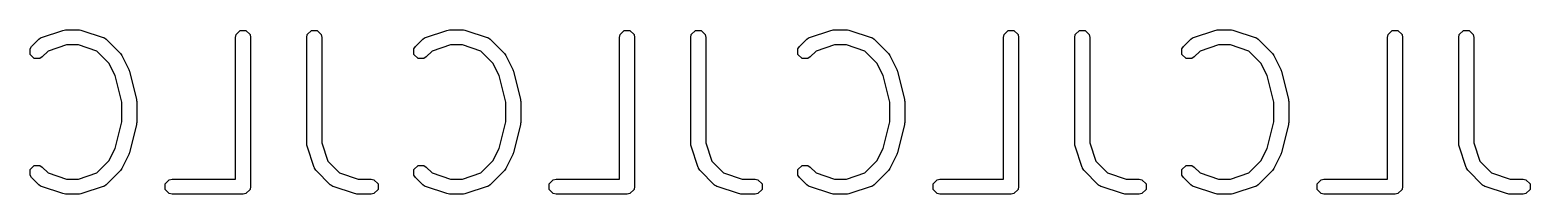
# Model space of a CAD drawing. Extents: x 126 to 207.7, y -101.2 to -82.
# Drawn here: x 149 to 159.05, y -97.26 to -96.16 of the extents above; entities that cross this region are included whole.
import ezdxf

# ---------------------------------------------------------------- set-up
doc = ezdxf.new("R2010")
doc.units = 0
doc.layers.add('BLACK', color=7, linetype='CONTINUOUS')

msp = doc.modelspace()

# ---------------------------------------------------------------- linework, layer by layer
at = {"layer": 'BLACK', "linetype": 'CONTINUOUS'}
for p, q in [((149.012263, -96.267302), (149.059881, -96.219683)), ((149.059881, -96.219683), (149.061963, -96.218291)), ((149.061963, -96.218291), (149.062477, -96.217265)), ((149.062477, -96.217265), (149.069435, -96.213298)), ((149.069435, -96.213298), (149.076102, -96.208844)), ((149.076102, -96.208844), (149.077251, -96.208844)), ((149.077251, -96.208844), (149.079426, -96.207604)), ((149.079426, -96.207604), (149.222282, -96.159985)), ((149.222282, -96.159985), (149.230232, -96.158982)), ((149.230232, -96.158982), (149.238094, -96.157419)), ((149.238094, -96.157419), (149.333332, -96.157419)), ((149.333332, -96.157419), (149.341194, -96.158982)), ((149.341194, -96.158982), (149.349143, -96.159985)), ((149.349143, -96.159985), (149.492, -96.207604)), ((149.492, -96.207604), (149.494175, -96.208844)), ((149.494175, -96.208844), (149.495323, -96.208844)), ((149.495323, -96.208844), (149.501987, -96.213297)), ((149.501987, -96.213297), (149.508948, -96.217265)), ((149.508948, -96.217265), (149.509461, -96.218291)), ((149.509461, -96.218291), (149.511544, -96.219683)), ((149.511544, -96.219683), (149.606782, -96.314921)), ((150.37857, -96.207419), (150.382376, -96.188285)), ((150.37857, -97.157419), (150.37857, -96.207419)), ((150.382376, -96.188285), (150.409436, -96.161225)), ((150.409436, -96.161225), (150.447704, -96.161225)), ((150.447704, -96.161225), (150.474764, -96.188285)), ((150.474764, -96.188285), (150.47857, -96.207419)), ((150.47857, -96.207419), (150.47857, -97.207419)), ((150.854761, -96.207419), (150.858567, -96.188285)), ((150.854761, -96.921704), (150.854761, -96.207419)), ((150.858567, -96.188285), (150.885627, -96.161225)), ((150.885627, -96.161225), (150.923895, -96.161225)), ((150.923895, -96.161225), (150.950955, -96.188285)), ((150.950955, -96.188285), (150.954761, -96.207419)), ((150.954761, -96.207419), (150.954761, -96.91359)), ((151.583692, -96.267302), (151.63131, -96.219683)), ((151.63131, -96.219683), (151.633392, -96.218291)), ((151.633392, -96.218291), (151.633906, -96.217265)), ((151.633906, -96.217265), (151.640864, -96.213298)), ((151.640864, -96.213298), (151.647531, -96.208844)), ((151.647531, -96.208844), (151.64868, -96.208844)), ((151.64868, -96.208844), (151.650855, -96.207604)), ((151.650855, -96.207604), (151.793711, -96.159985)), ((151.793711, -96.159985), (151.801661, -96.158982)), ((151.801661, -96.158982), (151.809523, -96.157419)), ((151.809523, -96.157419), (151.904761, -96.157419)), ((151.904761, -96.157419), (151.912623, -96.158982)), ((151.912623, -96.158982), (151.920572, -96.159985)), ((151.920572, -96.159985), (152.063429, -96.207604)), ((152.063429, -96.207604), (152.065604, -96.208844)), ((152.065604, -96.208844), (152.066752, -96.208844)), ((152.066752, -96.208844), (152.073416, -96.213297)), ((152.073416, -96.213297), (152.080377, -96.217265)), ((152.080377, -96.217265), (152.08089, -96.218291)), ((152.08089, -96.218291), (152.082973, -96.219683)), ((152.082973, -96.219683), (152.178211, -96.314921)), ((152.949999, -96.207419), (152.953805, -96.188285)), ((152.949999, -97.157419), (152.949999, -96.207419)), ((152.953805, -96.188285), (152.980865, -96.161225)), ((152.980865, -96.161225), (153.019133, -96.161225)), ((153.019133, -96.161225), (153.046193, -96.188285)), ((153.046193, -96.188285), (153.049999, -96.207419)), ((153.049999, -96.207419), (153.049999, -97.207419)), ((153.42619, -96.207419), (153.429996, -96.188285)), ((153.42619, -96.921704), (153.42619, -96.207419)), ((153.429996, -96.188285), (153.457056, -96.161225)), ((153.457056, -96.161225), (153.495324, -96.161225)), ((153.495324, -96.161225), (153.522384, -96.188285)), ((153.522384, -96.188285), (153.52619, -96.207419)), ((153.52619, -96.207419), (153.52619, -96.91359)), ((154.155121, -96.267302), (154.202739, -96.219683)), ((154.202739, -96.219683), (154.204821, -96.218291)), ((154.204821, -96.218291), (154.205335, -96.217265)), ((154.205335, -96.217265), (154.212293, -96.213298)), ((154.212293, -96.213298), (154.21896, -96.208844)), ((154.21896, -96.208844), (154.220109, -96.208844)), ((154.220109, -96.208844), (154.222284, -96.207604)), ((154.222284, -96.207604), (154.36514, -96.159985)), ((154.36514, -96.159985), (154.37309, -96.158982)), ((154.37309, -96.158982), (154.380952, -96.157419)), ((154.380952, -96.157419), (154.47619, -96.157419)), ((154.47619, -96.157419), (154.484052, -96.158982)), ((154.484052, -96.158982), (154.492001, -96.159985)), ((154.492001, -96.159985), (154.634858, -96.207604)), ((154.634858, -96.207604), (154.637033, -96.208844)), ((154.637033, -96.208844), (154.638181, -96.208844)), ((154.638181, -96.208844), (154.644845, -96.213297)), ((154.644845, -96.213297), (154.651806, -96.217265)), ((154.651806, -96.217265), (154.652319, -96.218291)), ((154.652319, -96.218291), (154.654402, -96.219683)), ((154.654402, -96.219683), (154.74964, -96.314921)), ((155.521428, -96.207419), (155.525234, -96.188285)), ((155.521428, -97.157419), (155.521428, -96.207419)), ((155.525234, -96.188285), (155.552294, -96.161225)), ((155.552294, -96.161225), (155.590562, -96.161225)), ((155.590562, -96.161225), (155.617622, -96.188285)), ((155.617622, -96.188285), (155.621428, -96.207419)), ((155.621428, -96.207419), (155.621428, -97.207419)), ((155.997619, -96.207419), (156.001425, -96.188285)), ((155.997619, -96.921704), (155.997619, -96.207419)), ((156.001425, -96.188285), (156.028485, -96.161225)), ((156.028485, -96.161225), (156.066753, -96.161225)), ((156.066753, -96.161225), (156.093813, -96.188285)), ((156.093813, -96.188285), (156.097619, -96.207419)), ((156.097619, -96.207419), (156.097619, -96.91359)), ((156.72655, -96.267302), (156.774168, -96.219683)), ((156.774168, -96.219683), (156.77625, -96.218291)), ((156.77625, -96.218291), (156.776764, -96.217265)), ((156.776764, -96.217265), (156.783722, -96.213298)), ((156.783722, -96.213298), (156.790389, -96.208844)), ((156.790389, -96.208844), (156.791538, -96.208844)), ((156.791538, -96.208844), (156.793713, -96.207604)), ((156.793713, -96.207604), (156.936569, -96.159985)), ((156.936569, -96.159985), (156.944519, -96.158982)), ((156.944519, -96.158982), (156.952381, -96.157419)), ((156.952381, -96.157419), (157.047619, -96.157419)), ((157.047619, -96.157419), (157.055481, -96.158982)), ((157.055481, -96.158982), (157.06343, -96.159985)), ((157.06343, -96.159985), (157.206287, -96.207604)), ((157.206287, -96.207604), (157.208462, -96.208844)), ((157.208462, -96.208844), (157.20961, -96.208844)), ((157.20961, -96.208844), (157.216274, -96.213297)), ((157.216274, -96.213297), (157.223235, -96.217265)), ((157.223235, -96.217265), (157.223748, -96.218291)), ((157.223748, -96.218291), (157.225831, -96.219683)), ((157.225831, -96.219683), (157.321069, -96.314921)), ((158.092857, -96.207419), (158.096663, -96.188285)), ((158.092857, -97.157419), (158.092857, -96.207419)), ((158.096663, -96.188285), (158.123723, -96.161225)), ((158.123723, -96.161225), (158.161991, -96.161225)), ((158.161991, -96.161225), (158.189051, -96.188285)), ((158.189051, -96.188285), (158.192857, -96.207419)), ((158.192857, -96.207419), (158.192857, -97.207419)), ((158.569048, -96.207419), (158.572854, -96.188285)), ((158.569048, -96.921704), (158.569048, -96.207419)), ((158.572854, -96.188285), (158.599914, -96.161225)), ((158.599914, -96.161225), (158.638182, -96.161225)), ((158.638182, -96.161225), (158.665242, -96.188285)), ((158.665242, -96.188285), (158.669048, -96.207419)), ((158.669048, -96.207419), (158.669048, -96.91359)), ((149.001424, -96.283523), (149.012263, -96.267302)), ((149.001424, -96.321791), (149.001424, -96.283523)), ((149.028484, -96.348851), (149.001424, -96.321791)), ((149.122246, -96.298739), (149.082973, -96.338012)), ((149.246207, -96.257419), (149.122246, -96.298739)), ((149.325219, -96.257419), (149.246207, -96.257419)), ((149.44918, -96.298739), (149.325219, -96.257419)), ((149.530333, -96.379892), (149.44918, -96.298739)), ((149.606782, -96.314921), (149.611232, -96.32158)), ((149.611232, -96.32158), (149.616148, -96.327915)), ((149.616148, -96.327915), (149.663767, -96.423153)), ((151.572853, -96.283523), (151.583692, -96.267302)), ((151.572853, -96.321791), (151.572853, -96.283523)), ((151.599913, -96.348851), (151.572853, -96.321791)), ((151.693675, -96.298739), (151.654402, -96.338012)), ((151.817636, -96.257419), (151.693675, -96.298739)), ((151.896648, -96.257419), (151.817636, -96.257419)), ((152.020609, -96.298739), (151.896648, -96.257419)), ((152.101762, -96.379892), (152.020609, -96.298739)), ((152.178211, -96.314921), (152.182661, -96.32158)), ((152.182661, -96.32158), (152.187577, -96.327915)), ((152.187577, -96.327915), (152.235196, -96.423153)), ((154.144282, -96.283523), (154.155121, -96.267302)), ((154.144282, -96.321791), (154.144282, -96.283523)), ((154.171342, -96.348851), (154.144282, -96.321791)), ((154.265104, -96.298739), (154.225831, -96.338012)), ((154.389065, -96.257419), (154.265104, -96.298739)), ((154.468077, -96.257419), (154.389065, -96.257419)), ((154.592038, -96.298739), (154.468077, -96.257419)), ((154.673191, -96.379892), (154.592038, -96.298739)), ((154.74964, -96.314921), (154.75409, -96.32158)), ((154.75409, -96.32158), (154.759006, -96.327915)), ((154.759006, -96.327915), (154.806625, -96.423153)), ((156.715711, -96.283523), (156.72655, -96.267302)), ((156.715711, -96.321791), (156.715711, -96.283523)), ((156.742771, -96.348851), (156.715711, -96.321791)), ((156.836533, -96.298739), (156.79726, -96.338012)), ((156.960494, -96.257419), (156.836533, -96.298739)), ((157.039506, -96.257419), (156.960494, -96.257419)), ((157.163467, -96.298739), (157.039506, -96.257419)), ((157.24462, -96.379892), (157.163467, -96.298739)), ((157.321069, -96.314921), (157.325519, -96.32158)), ((157.325519, -96.32158), (157.330435, -96.327915)), ((157.330435, -96.327915), (157.378054, -96.423153)), ((149.066752, -96.348851), (149.028484, -96.348851)), ((149.082973, -96.338012), (149.066752, -96.348851)), ((149.57187, -96.462966), (149.530333, -96.379892)), ((149.663767, -96.423153), (149.665213, -96.428434)), ((149.665213, -96.428434), (149.667553, -96.433387)), ((151.638181, -96.348851), (151.599913, -96.348851)), ((151.654402, -96.338012), (151.638181, -96.348851)), ((152.143299, -96.462966), (152.101762, -96.379892)), ((152.235196, -96.423153), (152.236642, -96.428434)), ((152.236642, -96.428434), (152.238982, -96.433387)), ((154.20961, -96.348851), (154.171342, -96.348851)), ((154.225831, -96.338012), (154.20961, -96.348851)), ((154.714728, -96.462966), (154.673191, -96.379892)), ((154.806625, -96.423153), (154.808071, -96.428434)), ((154.808071, -96.428434), (154.810411, -96.433387)), ((156.781039, -96.348851), (156.742771, -96.348851)), ((156.79726, -96.338012), (156.781039, -96.348851)), ((157.286157, -96.462966), (157.24462, -96.379892)), ((157.378054, -96.423153), (157.3795, -96.428434)), ((157.3795, -96.428434), (157.38184, -96.433387)), ((149.616665, -96.642145), (149.57187, -96.462966)), ((149.667553, -96.433387), (149.715172, -96.623863)), ((152.188094, -96.642145), (152.143299, -96.462966)), ((152.238982, -96.433387), (152.286601, -96.623863)), ((154.759523, -96.642145), (154.714728, -96.462966)), ((154.810411, -96.433387), (154.85803, -96.623863)), ((157.330952, -96.642145), (157.286157, -96.462966)), ((157.38184, -96.433387), (157.429459, -96.623863)), ((149.715172, -96.623863), (149.715469, -96.62998)), ((149.715469, -96.62998), (149.716665, -96.63599)), ((152.286601, -96.623863), (152.286898, -96.62998)), ((152.286898, -96.62998), (152.288094, -96.63599)), ((154.85803, -96.623863), (154.858327, -96.62998)), ((154.858327, -96.62998), (154.859523, -96.63599)), ((157.429459, -96.623863), (157.429756, -96.62998)), ((157.429756, -96.62998), (157.430952, -96.63599)), ((149.616665, -96.772692), (149.616665, -96.642145)), ((149.716665, -96.63599), (149.716665, -96.778847)), ((152.188094, -96.772692), (152.188094, -96.642145)), ((152.288094, -96.63599), (152.288094, -96.778847)), ((154.759523, -96.772692), (154.759523, -96.642145)), ((154.859523, -96.63599), (154.859523, -96.778847)), ((157.330952, -96.772692), (157.330952, -96.642145)), ((157.430952, -96.63599), (157.430952, -96.778847)), ((149.57187, -96.95187), (149.616665, -96.772692)), ((149.715172, -96.790974), (149.667553, -96.98145)), ((149.715469, -96.784856), (149.715172, -96.790974)), ((149.716665, -96.778847), (149.715469, -96.784856)), ((152.143299, -96.95187), (152.188094, -96.772692)), ((152.286601, -96.790974), (152.238982, -96.98145)), ((152.286898, -96.784856), (152.286601, -96.790974)), ((152.288094, -96.778847), (152.286898, -96.784856)), ((154.714728, -96.95187), (154.759523, -96.772692)), ((154.85803, -96.790974), (154.810411, -96.98145)), ((154.858327, -96.784856), (154.85803, -96.790974)), ((154.859523, -96.778847), (154.858327, -96.784856)), ((157.286157, -96.95187), (157.330952, -96.772692)), ((157.429459, -96.790974), (157.38184, -96.98145)), ((157.429756, -96.784856), (157.429459, -96.790974)), ((157.430952, -96.778847), (157.429756, -96.784856)), ((150.856324, -96.929566), (150.854761, -96.921704)), ((150.857327, -96.937515), (150.856324, -96.929566)), ((150.954761, -96.91359), (150.996081, -97.037551)), ((153.427753, -96.929566), (153.42619, -96.921704)), ((153.428756, -96.937515), (153.427753, -96.929566)), ((153.52619, -96.91359), (153.56751, -97.037551)), ((155.999182, -96.929566), (155.997619, -96.921704)), ((156.000185, -96.937515), (155.999182, -96.929566)), ((156.097619, -96.91359), (156.138939, -97.037551)), ((158.570611, -96.929566), (158.569048, -96.921704)), ((158.571614, -96.937515), (158.570611, -96.929566)), ((158.669048, -96.91359), (158.710368, -97.037551)), ((149.530333, -97.034944), (149.57187, -96.95187)), ((149.663767, -96.991684), (149.616148, -97.086922)), ((149.665213, -96.986402), (149.663767, -96.991684)), ((149.667553, -96.98145), (149.665213, -96.986402)), ((150.904946, -97.080372), (150.857327, -96.937515)), ((152.101762, -97.034944), (152.143299, -96.95187)), ((152.235196, -96.991684), (152.187577, -97.086922)), ((152.236642, -96.986402), (152.235196, -96.991684)), ((152.238982, -96.98145), (152.236642, -96.986402)), ((153.476375, -97.080372), (153.428756, -96.937515)), ((154.673191, -97.034944), (154.714728, -96.95187)), ((154.806625, -96.991684), (154.759006, -97.086922)), ((154.808071, -96.986402), (154.806625, -96.991684)), ((154.810411, -96.98145), (154.808071, -96.986402)), ((156.047804, -97.080372), (156.000185, -96.937515)), ((157.24462, -97.034944), (157.286157, -96.95187)), ((157.378054, -96.991684), (157.330435, -97.086922)), ((157.3795, -96.986402), (157.378054, -96.991684)), ((157.38184, -96.98145), (157.3795, -96.986402)), ((158.619233, -97.080372), (158.571614, -96.937515)), ((149.001424, -97.093045), (149.028484, -97.065986)), ((149.001424, -97.131314), (149.001424, -97.093045)), ((149.012262, -97.147535), (149.001424, -97.131314)), ((149.028484, -97.065986), (149.066753, -97.065986)), ((149.066753, -97.065986), (149.082974, -97.076825)), ((149.082974, -97.076825), (149.122247, -97.116099)), ((149.122247, -97.116099), (149.246207, -97.157419)), ((149.325219, -97.157419), (149.449179, -97.116098)), ((149.449179, -97.116098), (149.530333, -97.034944)), ((149.606783, -97.099916), (149.511545, -97.195155)), ((149.611236, -97.09325), (149.606783, -97.099916)), ((149.616148, -97.086922), (149.611236, -97.09325)), ((150.906186, -97.082547), (150.904946, -97.080372)), ((150.906186, -97.083695), (150.906186, -97.082547)), ((150.910641, -97.090363), (150.906186, -97.083695)), ((150.914607, -97.09732), (150.910641, -97.090363)), ((150.915631, -97.097832), (150.914607, -97.09732)), ((150.917024, -97.099916), (150.915631, -97.097832)), ((151.012263, -97.195155), (150.917024, -97.099916)), ((150.996081, -97.037551), (151.074628, -97.116099)), ((151.074628, -97.116099), (151.198588, -97.157419)), ((151.572853, -97.093045), (151.599913, -97.065986)), ((151.572853, -97.131314), (151.572853, -97.093045)), ((151.583691, -97.147535), (151.572853, -97.131314)), ((151.599913, -97.065986), (151.638182, -97.065986)), ((151.638182, -97.065986), (151.654403, -97.076825)), ((151.654403, -97.076825), (151.693676, -97.116099)), ((151.693676, -97.116099), (151.817636, -97.157419)), ((151.896648, -97.157419), (152.020608, -97.116098)), ((152.020608, -97.116098), (152.101762, -97.034944)), ((152.178212, -97.099916), (152.082974, -97.195155)), ((152.182665, -97.09325), (152.178212, -97.099916)), ((152.187577, -97.086922), (152.182665, -97.09325)), ((153.477615, -97.082547), (153.476375, -97.080372)), ((153.477615, -97.083695), (153.477615, -97.082547)), ((153.48207, -97.090363), (153.477615, -97.083695)), ((153.486036, -97.09732), (153.48207, -97.090363)), ((153.48706, -97.097832), (153.486036, -97.09732)), ((153.488453, -97.099916), (153.48706, -97.097832)), ((153.583692, -97.195155), (153.488453, -97.099916)), ((153.56751, -97.037551), (153.646057, -97.116099)), ((153.646057, -97.116099), (153.770017, -97.157419)), ((154.144282, -97.093045), (154.171342, -97.065986)), ((154.144282, -97.131314), (154.144282, -97.093045)), ((154.15512, -97.147535), (154.144282, -97.131314)), ((154.171342, -97.065986), (154.209611, -97.065986)), ((154.209611, -97.065986), (154.225832, -97.076825)), ((154.225832, -97.076825), (154.265105, -97.116099)), ((154.265105, -97.116099), (154.389065, -97.157419)), ((154.468077, -97.157419), (154.592037, -97.116098)), ((154.592037, -97.116098), (154.673191, -97.034944)), ((154.749641, -97.099916), (154.654403, -97.195155)), ((154.754094, -97.09325), (154.749641, -97.099916)), ((154.759006, -97.086922), (154.754094, -97.09325)), ((156.049044, -97.082547), (156.047804, -97.080372)), ((156.049044, -97.083695), (156.049044, -97.082547)), ((156.053499, -97.090363), (156.049044, -97.083695)), ((156.057465, -97.09732), (156.053499, -97.090363)), ((156.058489, -97.097832), (156.057465, -97.09732)), ((156.059882, -97.099916), (156.058489, -97.097832)), ((156.155121, -97.195155), (156.059882, -97.099916)), ((156.138939, -97.037551), (156.217486, -97.116099)), ((156.217486, -97.116099), (156.341446, -97.157419)), ((156.715711, -97.093045), (156.742771, -97.065986)), ((156.715711, -97.131314), (156.715711, -97.093045)), ((156.726549, -97.147535), (156.715711, -97.131314)), ((156.742771, -97.065986), (156.78104, -97.065986)), ((156.78104, -97.065986), (156.797261, -97.076825)), ((156.797261, -97.076825), (156.836534, -97.116099)), ((156.836534, -97.116099), (156.960494, -97.157419)), ((157.039506, -97.157419), (157.163466, -97.116098)), ((157.163466, -97.116098), (157.24462, -97.034944)), ((157.32107, -97.099916), (157.225832, -97.195155)), ((157.325523, -97.09325), (157.32107, -97.099916)), ((157.330435, -97.086922), (157.325523, -97.09325)), ((158.620473, -97.082547), (158.619233, -97.080372)), ((158.620473, -97.083695), (158.620473, -97.082547)), ((158.624928, -97.090363), (158.620473, -97.083695)), ((158.628894, -97.09732), (158.624928, -97.090363)), ((158.629918, -97.097832), (158.628894, -97.09732)), ((158.631311, -97.099916), (158.629918, -97.097832)), ((158.72655, -97.195155), (158.631311, -97.099916)), ((158.710368, -97.037551), (158.788915, -97.116099)), ((158.788915, -97.116099), (158.912875, -97.157419)), ((149.059881, -97.195155), (149.012262, -97.147535)), ((149.061963, -97.196546), (149.059881, -97.195155)), ((149.062477, -97.197573), (149.061963, -97.196546)), ((149.069435, -97.201539), (149.062477, -97.197573)), ((149.076102, -97.205994), (149.069435, -97.201539)), ((149.077251, -97.205994), (149.076102, -97.205994)), ((149.079426, -97.207234), (149.077251, -97.205994)), ((149.222282, -97.254853), (149.079426, -97.207234)), ((149.246207, -97.157419), (149.325219, -97.157419)), ((149.492, -97.207234), (149.349143, -97.254853)), ((149.494175, -97.205994), (149.492, -97.207234)), ((149.495324, -97.205994), (149.494175, -97.205994)), ((149.501994, -97.201536), (149.495324, -97.205994)), ((149.508948, -97.197573), (149.501994, -97.201536)), ((149.50946, -97.196547), (149.508948, -97.197573)), ((149.511545, -97.195155), (149.50946, -97.196547)), ((149.906186, -97.188285), (149.933246, -97.161225)), ((149.906186, -97.226553), (149.906186, -97.188285)), ((149.933246, -97.253613), (149.906186, -97.226553)), ((149.933246, -97.161225), (149.95238, -97.157419)), ((149.95238, -97.157419), (150.37857, -97.157419)), ((150.474764, -97.226553), (150.447704, -97.253613)), ((150.47857, -97.207419), (150.474764, -97.226553)), ((151.014344, -97.196545), (151.012263, -97.195155)), ((151.014858, -97.197573), (151.014344, -97.196545)), ((151.021823, -97.201543), (151.014858, -97.197573)), ((151.028484, -97.205994), (151.021823, -97.201543)), ((151.029632, -97.205994), (151.028484, -97.205994)), ((151.031807, -97.207234), (151.029632, -97.205994)), ((151.174663, -97.254853), (151.031807, -97.207234)), ((151.198588, -97.157419), (151.285713, -97.157419)), ((151.285713, -97.157419), (151.304847, -97.161225)), ((151.304847, -97.161225), (151.331907, -97.188285)), ((151.331907, -97.226553), (151.304847, -97.253613)), ((151.331907, -97.188285), (151.331907, -97.226553)), ((151.63131, -97.195155), (151.583691, -97.147535)), ((151.633392, -97.196546), (151.63131, -97.195155)), ((151.633906, -97.197573), (151.633392, -97.196546)), ((151.640864, -97.201539), (151.633906, -97.197573)), ((151.647531, -97.205994), (151.640864, -97.201539)), ((151.64868, -97.205994), (151.647531, -97.205994)), ((151.650855, -97.207234), (151.64868, -97.205994)), ((151.793711, -97.254853), (151.650855, -97.207234)), ((151.817636, -97.157419), (151.896648, -97.157419)), ((152.063429, -97.207234), (151.920572, -97.254853)), ((152.065604, -97.205994), (152.063429, -97.207234)), ((152.066753, -97.205994), (152.065604, -97.205994)), ((152.073423, -97.201536), (152.066753, -97.205994)), ((152.080377, -97.197573), (152.073423, -97.201536)), ((152.080889, -97.196547), (152.080377, -97.197573)), ((152.082974, -97.195155), (152.080889, -97.196547)), ((152.477615, -97.188285), (152.504675, -97.161225)), ((152.477615, -97.226553), (152.477615, -97.188285)), ((152.504675, -97.253613), (152.477615, -97.226553)), ((152.504675, -97.161225), (152.523809, -97.157419)), ((152.523809, -97.157419), (152.949999, -97.157419)), ((153.046193, -97.226553), (153.019133, -97.253613)), ((153.049999, -97.207419), (153.046193, -97.226553)), ((153.585773, -97.196545), (153.583692, -97.195155)), ((153.586287, -97.197573), (153.585773, -97.196545)), ((153.593252, -97.201543), (153.586287, -97.197573)), ((153.599913, -97.205994), (153.593252, -97.201543)), ((153.601061, -97.205994), (153.599913, -97.205994)), ((153.603236, -97.207234), (153.601061, -97.205994)), ((153.746092, -97.254853), (153.603236, -97.207234)), ((153.770017, -97.157419), (153.857142, -97.157419)), ((153.857142, -97.157419), (153.876276, -97.161225)), ((153.876276, -97.161225), (153.903336, -97.188285)), ((153.903336, -97.226553), (153.876276, -97.253613)), ((153.903336, -97.188285), (153.903336, -97.226553)), ((154.202739, -97.195155), (154.15512, -97.147535)), ((154.204821, -97.196546), (154.202739, -97.195155)), ((154.205335, -97.197573), (154.204821, -97.196546)), ((154.212293, -97.201539), (154.205335, -97.197573)), ((154.21896, -97.205994), (154.212293, -97.201539)), ((154.220109, -97.205994), (154.21896, -97.205994)), ((154.222284, -97.207234), (154.220109, -97.205994)), ((154.36514, -97.254853), (154.222284, -97.207234)), ((154.389065, -97.157419), (154.468077, -97.157419)), ((154.634858, -97.207234), (154.492001, -97.254853)), ((154.637033, -97.205994), (154.634858, -97.207234)), ((154.638182, -97.205994), (154.637033, -97.205994)), ((154.644852, -97.201536), (154.638182, -97.205994)), ((154.651806, -97.197573), (154.644852, -97.201536)), ((154.652318, -97.196547), (154.651806, -97.197573)), ((154.654403, -97.195155), (154.652318, -97.196547)), ((155.049044, -97.188285), (155.076104, -97.161225)), ((155.049044, -97.226553), (155.049044, -97.188285)), ((155.076104, -97.253613), (155.049044, -97.226553)), ((155.076104, -97.161225), (155.095238, -97.157419)), ((155.095238, -97.157419), (155.521428, -97.157419)), ((155.617622, -97.226553), (155.590562, -97.253613)), ((155.621428, -97.207419), (155.617622, -97.226553)), ((156.157202, -97.196545), (156.155121, -97.195155)), ((156.157716, -97.197573), (156.157202, -97.196545)), ((156.164681, -97.201543), (156.157716, -97.197573)), ((156.171342, -97.205994), (156.164681, -97.201543)), ((156.17249, -97.205994), (156.171342, -97.205994)), ((156.174665, -97.207234), (156.17249, -97.205994)), ((156.317521, -97.254853), (156.174665, -97.207234)), ((156.341446, -97.157419), (156.428571, -97.157419)), ((156.428571, -97.157419), (156.447705, -97.161225)), ((156.447705, -97.161225), (156.474765, -97.188285)), ((156.474765, -97.226553), (156.447705, -97.253613)), ((156.474765, -97.188285), (156.474765, -97.226553)), ((156.774168, -97.195155), (156.726549, -97.147535)), ((156.77625, -97.196546), (156.774168, -97.195155)), ((156.776764, -97.197573), (156.77625, -97.196546)), ((156.783722, -97.201539), (156.776764, -97.197573)), ((156.790389, -97.205994), (156.783722, -97.201539)), ((156.791538, -97.205994), (156.790389, -97.205994)), ((156.793713, -97.207234), (156.791538, -97.205994)), ((156.936569, -97.254853), (156.793713, -97.207234)), ((156.960494, -97.157419), (157.039506, -97.157419)), ((157.206287, -97.207234), (157.06343, -97.254853)), ((157.208462, -97.205994), (157.206287, -97.207234)), ((157.209611, -97.205994), (157.208462, -97.205994)), ((157.216281, -97.201536), (157.209611, -97.205994)), ((157.223235, -97.197573), (157.216281, -97.201536)), ((157.223747, -97.196547), (157.223235, -97.197573)), ((157.225832, -97.195155), (157.223747, -97.196547)), ((157.620473, -97.188285), (157.647533, -97.161225)), ((157.620473, -97.226553), (157.620473, -97.188285)), ((157.647533, -97.253613), (157.620473, -97.226553)), ((157.647533, -97.161225), (157.666667, -97.157419)), ((157.666667, -97.157419), (158.092857, -97.157419)), ((158.189051, -97.226553), (158.161991, -97.253613)), ((158.192857, -97.207419), (158.189051, -97.226553)), ((158.728631, -97.196545), (158.72655, -97.195155)), ((158.729145, -97.197573), (158.728631, -97.196545)), ((158.73611, -97.201543), (158.729145, -97.197573)), ((158.742771, -97.205994), (158.73611, -97.201543)), ((158.743919, -97.205994), (158.742771, -97.205994)), ((158.746094, -97.207234), (158.743919, -97.205994)), ((158.88895, -97.254853), (158.746094, -97.207234)), ((158.912875, -97.157419), (159, -97.157419)), ((159, -97.157419), (159.019134, -97.161225)), ((159.019134, -97.161225), (159.046194, -97.188285)), ((159.046194, -97.226553), (159.019134, -97.253613)), ((159.046194, -97.188285), (159.046194, -97.226553)), ((149.230232, -97.255855), (149.222282, -97.254853)), ((149.238094, -97.257419), (149.230232, -97.255855)), ((149.333332, -97.257419), (149.238094, -97.257419)), ((149.341194, -97.255855), (149.333332, -97.257419)), ((149.349143, -97.254853), (149.341194, -97.255855)), ((149.95238, -97.257419), (149.933246, -97.253613)), ((150.42857, -97.257419), (149.95238, -97.257419)), ((150.447704, -97.253613), (150.42857, -97.257419)), ((151.182613, -97.255855), (151.174663, -97.254853)), ((151.190475, -97.257419), (151.182613, -97.255855)), ((151.285713, -97.257419), (151.190475, -97.257419)), ((151.304847, -97.253613), (151.285713, -97.257419)), ((151.801661, -97.255855), (151.793711, -97.254853)), ((151.809523, -97.257419), (151.801661, -97.255855)), ((151.904761, -97.257419), (151.809523, -97.257419)), ((151.912623, -97.255855), (151.904761, -97.257419)), ((151.920572, -97.254853), (151.912623, -97.255855)), ((152.523809, -97.257419), (152.504675, -97.253613)), ((152.999999, -97.257419), (152.523809, -97.257419)), ((153.019133, -97.253613), (152.999999, -97.257419)), ((153.754042, -97.255855), (153.746092, -97.254853)), ((153.761904, -97.257419), (153.754042, -97.255855)), ((153.857142, -97.257419), (153.761904, -97.257419)), ((153.876276, -97.253613), (153.857142, -97.257419)), ((154.37309, -97.255855), (154.36514, -97.254853)), ((154.380952, -97.257419), (154.37309, -97.255855)), ((154.47619, -97.257419), (154.380952, -97.257419)), ((154.484052, -97.255855), (154.47619, -97.257419)), ((154.492001, -97.254853), (154.484052, -97.255855)), ((155.095238, -97.257419), (155.076104, -97.253613)), ((155.571428, -97.257419), (155.095238, -97.257419)), ((155.590562, -97.253613), (155.571428, -97.257419)), ((156.325471, -97.255855), (156.317521, -97.254853)), ((156.333333, -97.257419), (156.325471, -97.255855)), ((156.428571, -97.257419), (156.333333, -97.257419)), ((156.447705, -97.253613), (156.428571, -97.257419)), ((156.944519, -97.255855), (156.936569, -97.254853)), ((156.952381, -97.257419), (156.944519, -97.255855)), ((157.047619, -97.257419), (156.952381, -97.257419)), ((157.055481, -97.255855), (157.047619, -97.257419)), ((157.06343, -97.254853), (157.055481, -97.255855)), ((157.666667, -97.257419), (157.647533, -97.253613)), ((158.142857, -97.257419), (157.666667, -97.257419)), ((158.161991, -97.253613), (158.142857, -97.257419)), ((158.8969, -97.255855), (158.88895, -97.254853)), ((158.904762, -97.257419), (158.8969, -97.255855)), ((159, -97.257419), (158.904762, -97.257419)), ((159.019134, -97.253613), (159, -97.257419))]:
    msp.add_line(p, q, dxfattribs=at)

doc.saveas('drawing.dxf')
